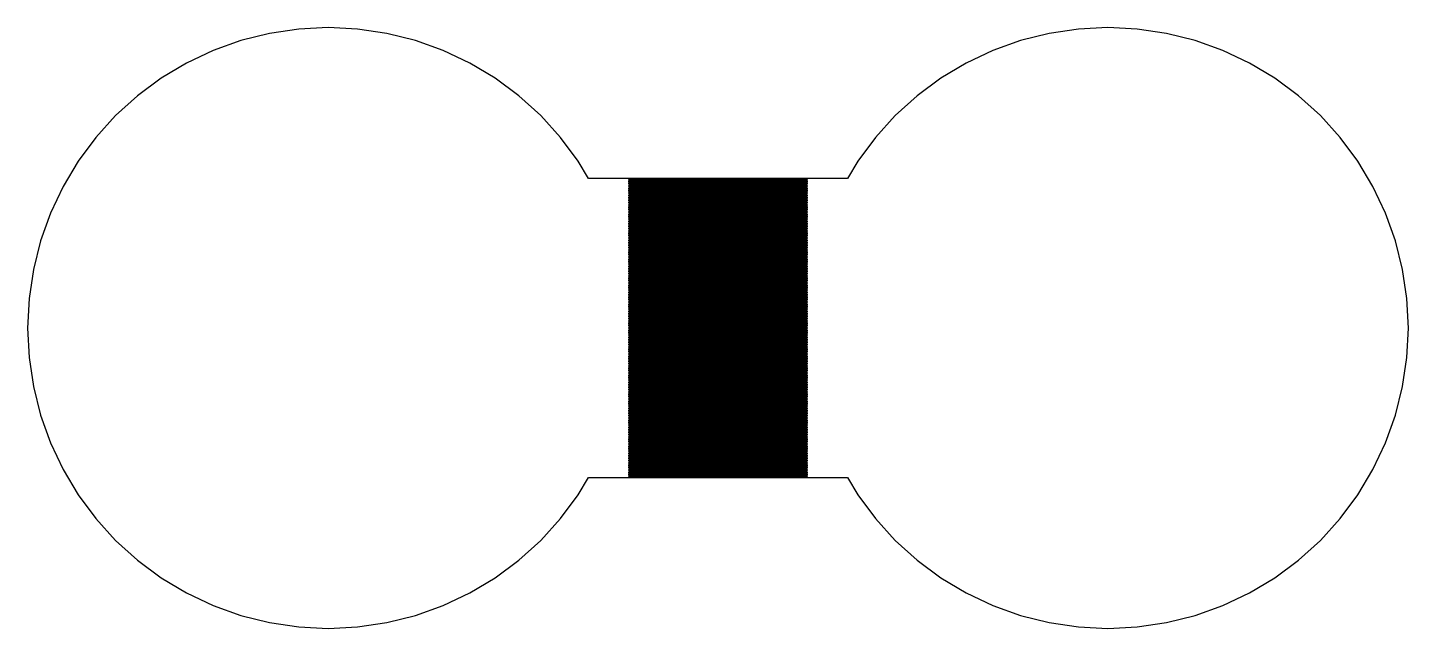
# Model space of a CAD drawing. Extents: x 0 to 105, y -4 to 66.
# Drawn here: x -0.47 to 15.47, y 41.03 to 47.97 of the extents above; entities that cross this region are included whole.
import ezdxf

# ---------------------------------------------------------------- set-up
doc = ezdxf.new("R2010")
doc.units = 0

msp = doc.modelspace()

# ---------------------------------------------------------------- linework, layer by layer
for p, q in [((1.99272, 47.8206), (1.67209, 47.7059)), ((2.32304, 47.9033), (1.99272, 47.8206)), ((2.65988, 47.9533), (2.32304, 47.9033)), ((3, 47.97), (2.65988, 47.9533)), ((3.34013, 47.9533), (3, 47.97)), ((3.67697, 47.9033), (3.34013, 47.9533)), ((4.00729, 47.8206), (3.67697, 47.9033)), ((4.32793, 47.7059), (4.00729, 47.8206)), ((10.9927, 47.8206), (10.6721, 47.7059)), ((11.323, 47.9033), (10.9927, 47.8206)), ((11.6599, 47.9533), (11.323, 47.9033)), ((12, 47.97), (11.6599, 47.9533)), ((12.3401, 47.9533), (12, 47.97)), ((12.677, 47.9033), (12.3401, 47.9533)), ((13.0073, 47.8206), (12.677, 47.9033)), ((13.3279, 47.7059), (13.0073, 47.8206)), ((1.67209, 47.7059), (1.36426, 47.5603)), ((4.63576, 47.5603), (4.32793, 47.7059)), ((10.6721, 47.7059), (10.3642, 47.5603)), ((13.6357, 47.5603), (13.3279, 47.7059)), ((1.36426, 47.5603), (1.07217, 47.3852)), ((4.92784, 47.3852), (4.63576, 47.5603)), ((10.3642, 47.5603), (10.0722, 47.3852)), ((13.9278, 47.3852), (13.6357, 47.5603)), ((1.07217, 47.3852), (0.79866, 47.1823)), ((5.20135, 47.1823), (4.92784, 47.3852)), ((10.0722, 47.3852), (9.79865, 47.1823)), ((14.2013, 47.1823), (13.9278, 47.3852)), ((0.79866, 47.1823), (0.546341, 46.9537)), ((5.45367, 46.9537), (5.20135, 47.1823)), ((9.79865, 47.1823), (9.54633, 46.9537)), ((14.4537, 46.9537), (14.2013, 47.1823)), ((0.546341, 46.9537), (0.317657, 46.7013)), ((5.68236, 46.7013), (5.45367, 46.9537)), ((9.54633, 46.9537), (9.31764, 46.7013)), ((14.6823, 46.7013), (14.4537, 46.9537)), ((0.317657, 46.7013), (0.114807, 46.4278)), ((5.88521, 46.4278), (5.68236, 46.7013)), ((9.31764, 46.7013), (9.11479, 46.4278)), ((14.8852, 46.4278), (14.6823, 46.7013)), ((0.114807, 46.4278), (-0.060257, 46.1357)), ((6.00677, 46.225), (5.88521, 46.4278)), ((9.11479, 46.4278), (8.99323, 46.225)), ((15.0603, 46.1357), (14.8852, 46.4278)), ((-0.060257, 46.1357), (-0.205856, 45.8279)), ((8.99323, 46.225), (6.00677, 46.225)), ((6.47, 46.205), (6.47, 46.215)), ((6.47, 46.215), (8.53, 46.215)), ((8.53, 46.205), (6.47, 46.205)), ((6.47, 46.185), (6.47, 46.195)), ((6.47, 46.195), (8.53, 46.195)), ((8.53, 46.185), (6.47, 46.185)), ((6.47, 46.165), (6.47, 46.175)), ((6.47, 46.175), (8.53, 46.175)), ((8.53, 46.165), (6.47, 46.165)), ((6.47, 46.145), (6.47, 46.155)), ((6.47, 46.155), (8.53, 46.155)), ((8.53, 46.145), (6.47, 46.145)), ((6.47, 46.125), (6.47, 46.135)), ((6.47, 46.135), (8.53, 46.135)), ((8.53, 46.125), (6.47, 46.125)), ((6.47, 46.105), (6.47, 46.115)), ((6.47, 46.115), (8.53, 46.115)), ((8.53, 46.105), (6.47, 46.105)), ((6.47, 46.085), (6.47, 46.095)), ((6.47, 46.095), (8.53, 46.095)), ((8.53, 46.085), (6.47, 46.085)), ((6.47, 46.065), (6.47, 46.075)), ((6.47, 46.075), (8.53, 46.075)), ((8.53, 46.215), (8.53, 46.205)), ((8.53, 46.195), (8.53, 46.185)), ((8.53, 46.175), (8.53, 46.165)), ((8.53, 46.155), (8.53, 46.145)), ((8.53, 46.135), (8.53, 46.125)), ((8.53, 46.115), (8.53, 46.105)), ((8.53, 46.095), (8.53, 46.085)), ((8.53, 46.075), (8.53, 46.065)), ((15.2059, 45.8279), (15.0603, 46.1357)), ((8.53, 46.065), (6.47, 46.065)), ((6.47, 46.045), (6.47, 46.055)), ((6.47, 46.055), (8.53, 46.055)), ((8.53, 46.045), (6.47, 46.045)), ((6.47, 46.025), (6.47, 46.035)), ((6.47, 46.035), (8.53, 46.035)), ((8.53, 46.025), (6.47, 46.025)), ((6.47, 46.005), (6.47, 46.015)), ((6.47, 46.015), (8.53, 46.015)), ((8.53, 46.005), (6.47, 46.005)), ((6.47, 45.985), (6.47, 45.995)), ((6.47, 45.995), (8.53, 45.995)), ((8.53, 45.985), (6.47, 45.985)), ((6.47, 45.965), (6.47, 45.975)), ((6.47, 45.975), (8.53, 45.975)), ((8.53, 45.965), (6.47, 45.965)), ((6.47, 45.945), (6.47, 45.955)), ((6.47, 45.955), (8.53, 45.955)), ((8.53, 45.945), (6.47, 45.945)), ((6.47, 45.925), (6.47, 45.935)), ((6.47, 45.935), (8.53, 45.935)), ((8.53, 45.925), (6.47, 45.925)), ((6.47, 45.905), (6.47, 45.915)), ((6.47, 45.915), (8.53, 45.915)), ((8.53, 46.055), (8.53, 46.045)), ((8.53, 46.035), (8.53, 46.025)), ((8.53, 46.015), (8.53, 46.005)), ((8.53, 45.995), (8.53, 45.985)), ((8.53, 45.975), (8.53, 45.965)), ((8.53, 45.955), (8.53, 45.945)), ((8.53, 45.935), (8.53, 45.925)), ((8.53, 45.915), (8.53, 45.905)), ((-0.205856, 45.8279), (-0.320572, 45.5073)), ((8.53, 45.905), (6.47, 45.905)), ((6.47, 45.885), (6.47, 45.895)), ((6.47, 45.895), (8.53, 45.895)), ((8.53, 45.885), (6.47, 45.885)), ((6.47, 45.865), (6.47, 45.875)), ((6.47, 45.875), (8.53, 45.875)), ((8.53, 45.865), (6.47, 45.865)), ((6.47, 45.845), (6.47, 45.855)), ((6.47, 45.855), (8.53, 45.855)), ((8.53, 45.845), (6.47, 45.845)), ((6.47, 45.825), (6.47, 45.835)), ((6.47, 45.835), (8.53, 45.835)), ((8.53, 45.825), (6.47, 45.825)), ((6.47, 45.805), (6.47, 45.815)), ((6.47, 45.815), (8.53, 45.815)), ((8.53, 45.805), (6.47, 45.805)), ((6.47, 45.785), (6.47, 45.795)), ((6.47, 45.795), (8.53, 45.795)), ((8.53, 45.785), (6.47, 45.785)), ((6.47, 45.765), (6.47, 45.775)), ((6.47, 45.775), (8.53, 45.775)), ((8.53, 45.765), (6.47, 45.765)), ((6.47, 45.745), (6.47, 45.755)), ((6.47, 45.755), (8.53, 45.755)), ((8.53, 45.895), (8.53, 45.885)), ((8.53, 45.875), (8.53, 45.865)), ((8.53, 45.855), (8.53, 45.845)), ((8.53, 45.835), (8.53, 45.825)), ((8.53, 45.815), (8.53, 45.805)), ((8.53, 45.795), (8.53, 45.785)), ((8.53, 45.775), (8.53, 45.765)), ((8.53, 45.755), (8.53, 45.745)), ((15.3206, 45.5073), (15.2059, 45.8279)), ((8.53, 45.745), (6.47, 45.745)), ((6.47, 45.725), (6.47, 45.735)), ((6.47, 45.735), (8.53, 45.735)), ((8.53, 45.725), (6.47, 45.725)), ((6.47, 45.705), (6.47, 45.715)), ((6.47, 45.715), (8.53, 45.715)), ((8.53, 45.705), (6.47, 45.705)), ((6.47, 45.685), (6.47, 45.695)), ((6.47, 45.695), (8.53, 45.695)), ((8.53, 45.685), (6.47, 45.685)), ((6.47, 45.665), (6.47, 45.675)), ((6.47, 45.675), (8.53, 45.675)), ((8.53, 45.665), (6.47, 45.665)), ((6.47, 45.645), (6.47, 45.655)), ((6.47, 45.655), (8.53, 45.655)), ((8.53, 45.645), (6.47, 45.645)), ((6.47, 45.625), (6.47, 45.635)), ((6.47, 45.635), (8.53, 45.635)), ((8.53, 45.625), (6.47, 45.625)), ((6.47, 45.605), (6.47, 45.615)), ((6.47, 45.615), (8.53, 45.615)), ((8.53, 45.605), (6.47, 45.605)), ((6.47, 45.585), (6.47, 45.595)), ((6.47, 45.595), (8.53, 45.595)), ((8.53, 45.735), (8.53, 45.725)), ((8.53, 45.715), (8.53, 45.705)), ((8.53, 45.695), (8.53, 45.685)), ((8.53, 45.675), (8.53, 45.665)), ((8.53, 45.655), (8.53, 45.645)), ((8.53, 45.635), (8.53, 45.625)), ((8.53, 45.615), (8.53, 45.605)), ((8.53, 45.595), (8.53, 45.585)), ((-0.320572, 45.5073), (-0.40332, 45.177)), ((8.53, 45.585), (6.47, 45.585)), ((6.47, 45.565), (6.47, 45.575)), ((6.47, 45.575), (8.53, 45.575)), ((8.53, 45.565), (6.47, 45.565)), ((6.47, 45.545), (6.47, 45.555)), ((6.47, 45.555), (8.53, 45.555)), ((8.53, 45.545), (6.47, 45.545)), ((6.47, 45.525), (6.47, 45.535)), ((6.47, 45.535), (8.53, 45.535)), ((8.53, 45.525), (6.47, 45.525)), ((6.47, 45.505), (6.47, 45.515)), ((6.47, 45.515), (8.53, 45.515)), ((8.53, 45.505), (6.47, 45.505)), ((6.47, 45.485), (6.47, 45.495)), ((6.47, 45.495), (8.53, 45.495)), ((8.53, 45.485), (6.47, 45.485)), ((6.47, 45.465), (6.47, 45.475)), ((6.47, 45.475), (8.53, 45.475)), ((8.53, 45.465), (6.47, 45.465)), ((6.47, 45.445), (6.47, 45.455)), ((6.47, 45.455), (8.53, 45.455)), ((8.53, 45.445), (6.47, 45.445)), ((6.47, 45.425), (6.47, 45.435)), ((6.47, 45.435), (8.53, 45.435)), ((8.53, 45.575), (8.53, 45.565)), ((8.53, 45.555), (8.53, 45.545)), ((8.53, 45.535), (8.53, 45.525)), ((8.53, 45.515), (8.53, 45.505)), ((8.53, 45.495), (8.53, 45.485)), ((8.53, 45.475), (8.53, 45.465)), ((8.53, 45.455), (8.53, 45.445)), ((8.53, 45.435), (8.53, 45.425)), ((15.4033, 45.177), (15.3206, 45.5073)), ((8.53, 45.425), (6.47, 45.425)), ((6.47, 45.405), (6.47, 45.415)), ((6.47, 45.415), (8.53, 45.415)), ((8.53, 45.405), (6.47, 45.405)), ((6.47, 45.385), (6.47, 45.395)), ((6.47, 45.395), (8.53, 45.395)), ((8.53, 45.385), (6.47, 45.385)), ((6.47, 45.365), (6.47, 45.375)), ((6.47, 45.375), (8.53, 45.375)), ((8.53, 45.365), (6.47, 45.365)), ((6.47, 45.345), (6.47, 45.355)), ((6.47, 45.355), (8.53, 45.355)), ((8.53, 45.345), (6.47, 45.345)), ((6.47, 45.325), (6.47, 45.335)), ((6.47, 45.335), (8.53, 45.335)), ((8.53, 45.325), (6.47, 45.325)), ((6.47, 45.305), (6.47, 45.315)), ((6.47, 45.315), (8.53, 45.315)), ((8.53, 45.305), (6.47, 45.305)), ((6.47, 45.285), (6.47, 45.295)), ((6.47, 45.295), (8.53, 45.295)), ((8.53, 45.285), (6.47, 45.285)), ((6.47, 45.265), (6.47, 45.275)), ((6.47, 45.275), (8.53, 45.275)), ((8.53, 45.415), (8.53, 45.405)), ((8.53, 45.395), (8.53, 45.385)), ((8.53, 45.375), (8.53, 45.365)), ((8.53, 45.355), (8.53, 45.345)), ((8.53, 45.335), (8.53, 45.325)), ((8.53, 45.315), (8.53, 45.305)), ((8.53, 45.295), (8.53, 45.285)), ((8.53, 45.275), (8.53, 45.265)), ((-0.40332, 45.177), (-0.453278, 44.8401)), ((8.53, 45.265), (6.47, 45.265)), ((6.47, 45.245), (6.47, 45.255)), ((6.47, 45.255), (8.53, 45.255)), ((8.53, 45.245), (6.47, 45.245)), ((6.47, 45.225), (6.47, 45.235)), ((6.47, 45.235), (8.53, 45.235)), ((8.53, 45.225), (6.47, 45.225)), ((6.47, 45.205), (6.47, 45.215)), ((6.47, 45.215), (8.53, 45.215)), ((8.53, 45.205), (6.47, 45.205)), ((6.47, 45.185), (6.47, 45.195)), ((6.47, 45.195), (8.53, 45.195)), ((8.53, 45.185), (6.47, 45.185)), ((6.47, 45.165), (6.47, 45.175)), ((6.47, 45.175), (8.53, 45.175)), ((8.53, 45.165), (6.47, 45.165)), ((6.47, 45.145), (6.47, 45.155)), ((6.47, 45.155), (8.53, 45.155)), ((8.53, 45.145), (6.47, 45.145)), ((6.47, 45.125), (6.47, 45.135)), ((6.47, 45.135), (8.53, 45.135)), ((8.53, 45.125), (6.47, 45.125)), ((6.47, 45.105), (6.47, 45.115)), ((6.47, 45.115), (8.53, 45.115)), ((8.53, 45.255), (8.53, 45.245)), ((8.53, 45.235), (8.53, 45.225)), ((8.53, 45.215), (8.53, 45.205)), ((8.53, 45.195), (8.53, 45.185)), ((8.53, 45.175), (8.53, 45.165)), ((8.53, 45.155), (8.53, 45.145)), ((8.53, 45.135), (8.53, 45.125)), ((8.53, 45.115), (8.53, 45.105)), ((15.4533, 44.8401), (15.4033, 45.177)), ((8.53, 45.105), (6.47, 45.105)), ((6.47, 45.085), (6.47, 45.095)), ((6.47, 45.095), (8.53, 45.095)), ((8.53, 45.085), (6.47, 45.085)), ((6.47, 45.065), (6.47, 45.075)), ((6.47, 45.075), (8.53, 45.075)), ((8.53, 45.065), (6.47, 45.065)), ((6.47, 45.045), (6.47, 45.055)), ((6.47, 45.055), (8.53, 45.055)), ((8.53, 45.045), (6.47, 45.045)), ((6.47, 45.025), (6.47, 45.035)), ((6.47, 45.035), (8.53, 45.035)), ((8.53, 45.025), (6.47, 45.025)), ((6.47, 45.005), (6.47, 45.015)), ((6.47, 45.015), (8.53, 45.015)), ((8.53, 45.005), (6.47, 45.005)), ((6.47, 44.985), (6.47, 44.995)), ((6.47, 44.995), (8.53, 44.995)), ((8.53, 44.985), (6.47, 44.985)), ((6.47, 44.965), (6.47, 44.975)), ((6.47, 44.975), (8.53, 44.975)), ((8.53, 44.965), (6.47, 44.965)), ((6.47, 44.945), (6.47, 44.955)), ((6.47, 44.955), (8.53, 44.955)), ((8.53, 45.095), (8.53, 45.085)), ((8.53, 45.075), (8.53, 45.065)), ((8.53, 45.055), (8.53, 45.045)), ((8.53, 45.035), (8.53, 45.025)), ((8.53, 45.015), (8.53, 45.005)), ((8.53, 44.995), (8.53, 44.985)), ((8.53, 44.975), (8.53, 44.965)), ((8.53, 44.955), (8.53, 44.945)), ((-0.453278, 44.8401), (-0.469986, 44.5)), ((8.53, 44.945), (6.47, 44.945)), ((6.47, 44.925), (6.47, 44.935)), ((6.47, 44.935), (8.53, 44.935)), ((8.53, 44.925), (6.47, 44.925)), ((6.47, 44.905), (6.47, 44.915)), ((6.47, 44.915), (8.53, 44.915)), ((8.53, 44.905), (6.47, 44.905)), ((6.47, 44.885), (6.47, 44.895)), ((6.47, 44.895), (8.53, 44.895)), ((8.53, 44.885), (6.47, 44.885)), ((6.47, 44.865), (6.47, 44.875)), ((6.47, 44.875), (8.53, 44.875)), ((8.53, 44.865), (6.47, 44.865)), ((6.47, 44.845), (6.47, 44.855)), ((6.47, 44.855), (8.53, 44.855)), ((8.53, 44.845), (6.47, 44.845)), ((6.47, 44.825), (6.47, 44.835)), ((6.47, 44.835), (8.53, 44.835)), ((8.53, 44.825), (6.47, 44.825)), ((6.47, 44.805), (6.47, 44.815)), ((6.47, 44.815), (8.53, 44.815)), ((8.53, 44.805), (6.47, 44.805)), ((6.47, 44.785), (6.47, 44.795)), ((6.47, 44.795), (8.53, 44.795)), ((8.53, 44.935), (8.53, 44.925)), ((8.53, 44.915), (8.53, 44.905)), ((8.53, 44.895), (8.53, 44.885)), ((8.53, 44.875), (8.53, 44.865)), ((8.53, 44.855), (8.53, 44.845)), ((8.53, 44.835), (8.53, 44.825)), ((8.53, 44.815), (8.53, 44.805)), ((8.53, 44.795), (8.53, 44.785)), ((15.47, 44.5), (15.4533, 44.8401)), ((8.53, 44.785), (6.47, 44.785)), ((6.47, 44.765), (6.47, 44.775)), ((6.47, 44.775), (8.53, 44.775)), ((8.53, 44.765), (6.47, 44.765)), ((6.47, 44.745), (6.47, 44.755)), ((6.47, 44.755), (8.53, 44.755)), ((8.53, 44.745), (6.47, 44.745)), ((6.47, 44.725), (6.47, 44.735)), ((6.47, 44.735), (8.53, 44.735)), ((8.53, 44.725), (6.47, 44.725)), ((6.47, 44.705), (6.47, 44.715)), ((6.47, 44.715), (8.53, 44.715)), ((8.53, 44.705), (6.47, 44.705)), ((6.47, 44.685), (6.47, 44.695)), ((6.47, 44.695), (8.53, 44.695)), ((8.53, 44.685), (6.47, 44.685)), ((6.47, 44.665), (6.47, 44.675)), ((6.47, 44.675), (8.53, 44.675)), ((8.53, 44.665), (6.47, 44.665)), ((6.47, 44.645), (6.47, 44.655)), ((6.47, 44.655), (8.53, 44.655)), ((8.53, 44.645), (6.47, 44.645)), ((6.47, 44.625), (6.47, 44.635)), ((6.47, 44.635), (8.53, 44.635)), ((8.53, 44.775), (8.53, 44.765)), ((8.53, 44.755), (8.53, 44.745)), ((8.53, 44.735), (8.53, 44.725)), ((8.53, 44.715), (8.53, 44.705)), ((8.53, 44.695), (8.53, 44.685)), ((8.53, 44.675), (8.53, 44.665)), ((8.53, 44.655), (8.53, 44.645)), ((8.53, 44.635), (8.53, 44.625)), ((-0.469986, 44.5), (-0.453278, 44.1599)), ((8.53, 44.625), (6.47, 44.625)), ((6.47, 44.605), (6.47, 44.615)), ((6.47, 44.615), (8.53, 44.615)), ((8.53, 44.605), (6.47, 44.605)), ((6.47, 44.585), (6.47, 44.595)), ((6.47, 44.595), (8.53, 44.595)), ((8.53, 44.585), (6.47, 44.585)), ((6.47, 44.565), (6.47, 44.575)), ((6.47, 44.575), (8.53, 44.575)), ((8.53, 44.565), (6.47, 44.565)), ((6.47, 44.545), (6.47, 44.555)), ((6.47, 44.555), (8.53, 44.555)), ((8.53, 44.545), (6.47, 44.545)), ((6.47, 44.525), (6.47, 44.535)), ((6.47, 44.535), (8.53, 44.535)), ((8.53, 44.525), (6.47, 44.525)), ((6.47, 44.505), (6.47, 44.515)), ((6.47, 44.515), (8.53, 44.515)), ((8.53, 44.505), (6.47, 44.505)), ((6.47, 44.485), (6.47, 44.495)), ((6.47, 44.495), (8.53, 44.495)), ((8.53, 44.485), (6.47, 44.485)), ((6.47, 44.465), (6.47, 44.475)), ((6.47, 44.475), (8.53, 44.475)), ((8.53, 44.615), (8.53, 44.605)), ((8.53, 44.595), (8.53, 44.585)), ((8.53, 44.575), (8.53, 44.565)), ((8.53, 44.555), (8.53, 44.545)), ((8.53, 44.535), (8.53, 44.525)), ((8.53, 44.515), (8.53, 44.505)), ((8.53, 44.495), (8.53, 44.485)), ((8.53, 44.475), (8.53, 44.465)), ((15.4533, 44.1599), (15.47, 44.5)), ((8.53, 44.465), (6.47, 44.465)), ((6.47, 44.445), (6.47, 44.455)), ((6.47, 44.455), (8.53, 44.455)), ((8.53, 44.445), (6.47, 44.445)), ((6.47, 44.425), (6.47, 44.435)), ((6.47, 44.435), (8.53, 44.435)), ((8.53, 44.425), (6.47, 44.425)), ((6.47, 44.405), (6.47, 44.415)), ((6.47, 44.415), (8.53, 44.415)), ((8.53, 44.405), (6.47, 44.405)), ((6.47, 44.385), (6.47, 44.395)), ((6.47, 44.395), (8.53, 44.395)), ((8.53, 44.385), (6.47, 44.385)), ((6.47, 44.365), (6.47, 44.375)), ((6.47, 44.375), (8.53, 44.375)), ((8.53, 44.365), (6.47, 44.365)), ((6.47, 44.345), (6.47, 44.355)), ((6.47, 44.355), (8.53, 44.355)), ((8.53, 44.345), (6.47, 44.345)), ((6.47, 44.325), (6.47, 44.335)), ((6.47, 44.335), (8.53, 44.335)), ((8.53, 44.325), (6.47, 44.325)), ((6.47, 44.305), (6.47, 44.315)), ((6.47, 44.315), (8.53, 44.315)), ((8.53, 44.455), (8.53, 44.445)), ((8.53, 44.435), (8.53, 44.425)), ((8.53, 44.415), (8.53, 44.405)), ((8.53, 44.395), (8.53, 44.385)), ((8.53, 44.375), (8.53, 44.365)), ((8.53, 44.355), (8.53, 44.345)), ((8.53, 44.335), (8.53, 44.325)), ((8.53, 44.315), (8.53, 44.305)), ((-0.453278, 44.1599), (-0.40332, 43.823)), ((8.53, 44.305), (6.47, 44.305)), ((6.47, 44.285), (6.47, 44.295)), ((6.47, 44.295), (8.53, 44.295)), ((8.53, 44.285), (6.47, 44.285)), ((6.47, 44.265), (6.47, 44.275)), ((6.47, 44.275), (8.53, 44.275)), ((8.53, 44.265), (6.47, 44.265)), ((6.47, 44.245), (6.47, 44.255)), ((6.47, 44.255), (8.53, 44.255)), ((8.53, 44.245), (6.47, 44.245)), ((6.47, 44.225), (6.47, 44.235)), ((6.47, 44.235), (8.53, 44.235)), ((8.53, 44.225), (6.47, 44.225)), ((6.47, 44.205), (6.47, 44.215)), ((6.47, 44.215), (8.53, 44.215)), ((8.53, 44.205), (6.47, 44.205)), ((6.47, 44.185), (6.47, 44.195)), ((6.47, 44.195), (8.53, 44.195)), ((8.53, 44.185), (6.47, 44.185)), ((6.47, 44.165), (6.47, 44.175)), ((6.47, 44.175), (8.53, 44.175)), ((8.53, 44.165), (6.47, 44.165)), ((6.47, 44.145), (6.47, 44.155)), ((6.47, 44.155), (8.53, 44.155)), ((8.53, 44.295), (8.53, 44.285)), ((8.53, 44.275), (8.53, 44.265)), ((8.53, 44.255), (8.53, 44.245)), ((8.53, 44.235), (8.53, 44.225)), ((8.53, 44.215), (8.53, 44.205)), ((8.53, 44.195), (8.53, 44.185)), ((8.53, 44.175), (8.53, 44.165)), ((8.53, 44.155), (8.53, 44.145)), ((15.4033, 43.823), (15.4533, 44.1599)), ((8.53, 44.145), (6.47, 44.145)), ((6.47, 44.125), (6.47, 44.135)), ((6.47, 44.135), (8.53, 44.135)), ((8.53, 44.125), (6.47, 44.125)), ((6.47, 44.105), (6.47, 44.115)), ((6.47, 44.115), (8.53, 44.115)), ((8.53, 44.105), (6.47, 44.105)), ((6.47, 44.085), (6.47, 44.095)), ((6.47, 44.095), (8.53, 44.095)), ((8.53, 44.085), (6.47, 44.085)), ((6.47, 44.065), (6.47, 44.075)), ((6.47, 44.075), (8.53, 44.075)), ((8.53, 44.065), (6.47, 44.065)), ((6.47, 44.045), (6.47, 44.055)), ((6.47, 44.055), (8.53, 44.055)), ((8.53, 44.045), (6.47, 44.045)), ((6.47, 44.025), (6.47, 44.035)), ((6.47, 44.035), (8.53, 44.035)), ((8.53, 44.025), (6.47, 44.025)), ((6.47, 44.005), (6.47, 44.015)), ((6.47, 44.015), (8.53, 44.015)), ((8.53, 44.005), (6.47, 44.005)), ((6.47, 43.985), (6.47, 43.995)), ((6.47, 43.995), (8.53, 43.995)), ((8.53, 44.135), (8.53, 44.125)), ((8.53, 44.115), (8.53, 44.105)), ((8.53, 44.095), (8.53, 44.085)), ((8.53, 44.075), (8.53, 44.065)), ((8.53, 44.055), (8.53, 44.045)), ((8.53, 44.035), (8.53, 44.025)), ((8.53, 44.015), (8.53, 44.005)), ((8.53, 43.995), (8.53, 43.985)), ((8.53, 43.985), (6.47, 43.985)), ((6.47, 43.965), (6.47, 43.975)), ((6.47, 43.975), (8.53, 43.975)), ((8.53, 43.965), (6.47, 43.965)), ((6.47, 43.945), (6.47, 43.955)), ((6.47, 43.955), (8.53, 43.955)), ((8.53, 43.945), (6.47, 43.945)), ((6.47, 43.925), (6.47, 43.935)), ((6.47, 43.935), (8.53, 43.935)), ((8.53, 43.925), (6.47, 43.925)), ((6.47, 43.905), (6.47, 43.915)), ((6.47, 43.915), (8.53, 43.915)), ((8.53, 43.905), (6.47, 43.905)), ((6.47, 43.885), (6.47, 43.895)), ((6.47, 43.895), (8.53, 43.895)), ((8.53, 43.885), (6.47, 43.885)), ((6.47, 43.865), (6.47, 43.875)), ((6.47, 43.875), (8.53, 43.875)), ((8.53, 43.865), (6.47, 43.865)), ((6.47, 43.845), (6.47, 43.855)), ((6.47, 43.855), (8.53, 43.855)), ((8.53, 43.845), (6.47, 43.845)), ((6.47, 43.825), (6.47, 43.835)), ((6.47, 43.835), (8.53, 43.835)), ((8.53, 43.975), (8.53, 43.965)), ((8.53, 43.955), (8.53, 43.945)), ((8.53, 43.935), (8.53, 43.925)), ((8.53, 43.915), (8.53, 43.905)), ((8.53, 43.895), (8.53, 43.885)), ((8.53, 43.875), (8.53, 43.865)), ((8.53, 43.855), (8.53, 43.845)), ((8.53, 43.835), (8.53, 43.825)), ((-0.40332, 43.823), (-0.320572, 43.4927)), ((8.53, 43.825), (6.47, 43.825)), ((6.47, 43.805), (6.47, 43.815)), ((6.47, 43.815), (8.53, 43.815)), ((8.53, 43.805), (6.47, 43.805)), ((6.47, 43.785), (6.47, 43.795)), ((6.47, 43.795), (8.53, 43.795)), ((8.53, 43.785), (6.47, 43.785)), ((6.47, 43.765), (6.47, 43.775)), ((6.47, 43.775), (8.53, 43.775)), ((8.53, 43.765), (6.47, 43.765)), ((6.47, 43.745), (6.47, 43.755)), ((6.47, 43.755), (8.53, 43.755)), ((8.53, 43.745), (6.47, 43.745)), ((6.47, 43.725), (6.47, 43.735)), ((6.47, 43.735), (8.53, 43.735)), ((8.53, 43.725), (6.47, 43.725)), ((6.47, 43.705), (6.47, 43.715)), ((6.47, 43.715), (8.53, 43.715)), ((8.53, 43.705), (6.47, 43.705)), ((6.47, 43.685), (6.47, 43.695)), ((6.47, 43.695), (8.53, 43.695)), ((8.53, 43.685), (6.47, 43.685)), ((8.53, 43.815), (8.53, 43.805)), ((8.53, 43.795), (8.53, 43.785)), ((8.53, 43.775), (8.53, 43.765)), ((8.53, 43.755), (8.53, 43.745)), ((8.53, 43.735), (8.53, 43.725)), ((8.53, 43.715), (8.53, 43.705)), ((8.53, 43.695), (8.53, 43.685)), ((15.3206, 43.4927), (15.4033, 43.823)), ((6.47, 43.665), (6.47, 43.675)), ((6.47, 43.675), (8.53, 43.675)), ((8.53, 43.665), (6.47, 43.665)), ((6.47, 43.645), (6.47, 43.655)), ((6.47, 43.655), (8.53, 43.655)), ((8.53, 43.645), (6.47, 43.645)), ((6.47, 43.625), (6.47, 43.635)), ((6.47, 43.635), (8.53, 43.635)), ((8.53, 43.625), (6.47, 43.625)), ((6.47, 43.605), (6.47, 43.615)), ((6.47, 43.615), (8.53, 43.615)), ((8.53, 43.605), (6.47, 43.605)), ((6.47, 43.585), (6.47, 43.595)), ((6.47, 43.595), (8.53, 43.595)), ((8.53, 43.585), (6.47, 43.585)), ((6.47, 43.565), (6.47, 43.575)), ((6.47, 43.575), (8.53, 43.575)), ((8.53, 43.565), (6.47, 43.565)), ((6.47, 43.545), (6.47, 43.555)), ((6.47, 43.555), (8.53, 43.555)), ((8.53, 43.545), (6.47, 43.545)), ((6.47, 43.525), (6.47, 43.535)), ((6.47, 43.535), (8.53, 43.535)), ((8.53, 43.525), (6.47, 43.525)), ((8.53, 43.675), (8.53, 43.665)), ((8.53, 43.655), (8.53, 43.645)), ((8.53, 43.635), (8.53, 43.625)), ((8.53, 43.615), (8.53, 43.605)), ((8.53, 43.595), (8.53, 43.585)), ((8.53, 43.575), (8.53, 43.565)), ((8.53, 43.555), (8.53, 43.545)), ((8.53, 43.535), (8.53, 43.525)), ((-0.320572, 43.4927), (-0.205856, 43.1721)), ((6.47, 43.505), (6.47, 43.515)), ((6.47, 43.515), (8.53, 43.515)), ((8.53, 43.505), (6.47, 43.505)), ((6.47, 43.485), (6.47, 43.495)), ((6.47, 43.495), (8.53, 43.495)), ((8.53, 43.485), (6.47, 43.485)), ((6.47, 43.465), (6.47, 43.475)), ((6.47, 43.475), (8.53, 43.475)), ((8.53, 43.465), (6.47, 43.465)), ((6.47, 43.445), (6.47, 43.455)), ((6.47, 43.455), (8.53, 43.455)), ((8.53, 43.445), (6.47, 43.445)), ((6.47, 43.425), (6.47, 43.435)), ((6.47, 43.435), (8.53, 43.435)), ((8.53, 43.425), (6.47, 43.425)), ((6.47, 43.405), (6.47, 43.415)), ((6.47, 43.415), (8.53, 43.415)), ((8.53, 43.405), (6.47, 43.405)), ((6.47, 43.385), (6.47, 43.395)), ((6.47, 43.395), (8.53, 43.395)), ((8.53, 43.385), (6.47, 43.385)), ((6.47, 43.365), (6.47, 43.375)), ((6.47, 43.375), (8.53, 43.375)), ((8.53, 43.365), (6.47, 43.365)), ((8.53, 43.515), (8.53, 43.505)), ((8.53, 43.495), (8.53, 43.485)), ((8.53, 43.475), (8.53, 43.465)), ((8.53, 43.455), (8.53, 43.445)), ((8.53, 43.435), (8.53, 43.425)), ((8.53, 43.415), (8.53, 43.405)), ((8.53, 43.395), (8.53, 43.385)), ((8.53, 43.375), (8.53, 43.365)), ((15.2059, 43.1721), (15.3206, 43.4927)), ((6.47, 43.345), (6.47, 43.355)), ((6.47, 43.355), (8.53, 43.355)), ((8.53, 43.345), (6.47, 43.345)), ((6.47, 43.325), (6.47, 43.335)), ((6.47, 43.335), (8.53, 43.335)), ((8.53, 43.325), (6.47, 43.325)), ((6.47, 43.305), (6.47, 43.315)), ((6.47, 43.315), (8.53, 43.315)), ((8.53, 43.305), (6.47, 43.305)), ((6.47, 43.285), (6.47, 43.295)), ((6.47, 43.295), (8.53, 43.295)), ((8.53, 43.285), (6.47, 43.285)), ((6.47, 43.265), (6.47, 43.275)), ((6.47, 43.275), (8.53, 43.275)), ((8.53, 43.265), (6.47, 43.265)), ((6.47, 43.245), (6.47, 43.255)), ((6.47, 43.255), (8.53, 43.255)), ((8.53, 43.245), (6.47, 43.245)), ((6.47, 43.225), (6.47, 43.235)), ((6.47, 43.235), (8.53, 43.235)), ((8.53, 43.225), (6.47, 43.225)), ((6.47, 43.205), (6.47, 43.215)), ((6.47, 43.215), (8.53, 43.215)), ((8.53, 43.205), (6.47, 43.205)), ((8.53, 43.355), (8.53, 43.345)), ((8.53, 43.335), (8.53, 43.325)), ((8.53, 43.315), (8.53, 43.305)), ((8.53, 43.295), (8.53, 43.285)), ((8.53, 43.275), (8.53, 43.265)), ((8.53, 43.255), (8.53, 43.245)), ((8.53, 43.235), (8.53, 43.225)), ((8.53, 43.215), (8.53, 43.205)), ((-0.205856, 43.1721), (-0.060257, 42.8643)), ((6.47, 43.185), (6.47, 43.195)), ((6.47, 43.195), (8.53, 43.195)), ((8.53, 43.185), (6.47, 43.185)), ((6.47, 43.165), (6.47, 43.175)), ((6.47, 43.175), (8.53, 43.175)), ((8.53, 43.165), (6.47, 43.165)), ((6.47, 43.145), (6.47, 43.155)), ((6.47, 43.155), (8.53, 43.155)), ((8.53, 43.145), (6.47, 43.145)), ((6.47, 43.125), (6.47, 43.135)), ((6.47, 43.135), (8.53, 43.135)), ((8.53, 43.125), (6.47, 43.125)), ((6.47, 43.105), (6.47, 43.115)), ((6.47, 43.115), (8.53, 43.115)), ((8.53, 43.105), (6.47, 43.105)), ((6.47, 43.085), (6.47, 43.095)), ((6.47, 43.095), (8.53, 43.095)), ((8.53, 43.085), (6.47, 43.085)), ((6.47, 43.065), (6.47, 43.075)), ((6.47, 43.075), (8.53, 43.075)), ((8.53, 43.065), (6.47, 43.065)), ((6.47, 43.045), (6.47, 43.055)), ((6.47, 43.055), (8.53, 43.055)), ((8.53, 43.045), (6.47, 43.045)), ((8.53, 43.195), (8.53, 43.185)), ((8.53, 43.175), (8.53, 43.165)), ((8.53, 43.155), (8.53, 43.145)), ((8.53, 43.135), (8.53, 43.125)), ((8.53, 43.115), (8.53, 43.105)), ((8.53, 43.095), (8.53, 43.085)), ((8.53, 43.075), (8.53, 43.065)), ((8.53, 43.055), (8.53, 43.045)), ((15.0603, 42.8643), (15.2059, 43.1721)), ((6.47, 43.025), (6.47, 43.035)), ((6.47, 43.035), (8.53, 43.035)), ((8.53, 43.025), (6.47, 43.025)), ((6.47, 43.005), (6.47, 43.015)), ((6.47, 43.015), (8.53, 43.015)), ((8.53, 43.005), (6.47, 43.005)), ((6.47, 42.985), (6.47, 42.995)), ((6.47, 42.995), (8.53, 42.995)), ((8.53, 42.985), (6.47, 42.985)), ((6.47, 42.965), (6.47, 42.975)), ((6.47, 42.975), (8.53, 42.975)), ((8.53, 42.965), (6.47, 42.965)), ((6.47, 42.945), (6.47, 42.955)), ((6.47, 42.955), (8.53, 42.955)), ((8.53, 42.945), (6.47, 42.945)), ((6.47, 42.925), (6.47, 42.935)), ((6.47, 42.935), (8.53, 42.935)), ((8.53, 42.925), (6.47, 42.925)), ((6.47, 42.905), (6.47, 42.915)), ((6.47, 42.915), (8.53, 42.915)), ((8.53, 42.905), (6.47, 42.905)), ((6.47, 42.885), (6.47, 42.895)), ((6.47, 42.895), (8.53, 42.895)), ((8.53, 42.885), (6.47, 42.885)), ((8.53, 43.035), (8.53, 43.025)), ((8.53, 43.015), (8.53, 43.005)), ((8.53, 42.995), (8.53, 42.985)), ((8.53, 42.975), (8.53, 42.965)), ((8.53, 42.955), (8.53, 42.945)), ((8.53, 42.935), (8.53, 42.925)), ((8.53, 42.915), (8.53, 42.905)), ((8.53, 42.895), (8.53, 42.885)), ((-0.060257, 42.8643), (0.114807, 42.5722)), ((5.88521, 42.5722), (6.00677, 42.775)), ((6.00677, 42.775), (8.99323, 42.775)), ((6.47, 42.865), (6.47, 42.875)), ((6.47, 42.875), (8.53, 42.875)), ((8.53, 42.865), (6.47, 42.865)), ((6.47, 42.845), (6.47, 42.855)), ((6.47, 42.855), (8.53, 42.855)), ((8.53, 42.845), (6.47, 42.845)), ((6.47, 42.825), (6.47, 42.835)), ((6.47, 42.835), (8.53, 42.835)), ((8.53, 42.825), (6.47, 42.825)), ((6.47, 42.805), (6.47, 42.815)), ((6.47, 42.815), (8.53, 42.815)), ((8.53, 42.805), (6.47, 42.805)), ((6.47, 42.785), (6.47, 42.795)), ((6.47, 42.795), (8.53, 42.795)), ((8.53, 42.785), (6.47, 42.785)), ((8.53, 42.875), (8.53, 42.865)), ((8.53, 42.855), (8.53, 42.845)), ((8.53, 42.835), (8.53, 42.825)), ((8.53, 42.815), (8.53, 42.805)), ((8.53, 42.795), (8.53, 42.785)), ((8.99323, 42.775), (9.11479, 42.5722)), ((14.8852, 42.5722), (15.0603, 42.8643)), ((0.114807, 42.5722), (0.317657, 42.2987)), ((5.68236, 42.2987), (5.88521, 42.5722)), ((9.11479, 42.5722), (9.31764, 42.2987)), ((14.6823, 42.2987), (14.8852, 42.5722)), ((0.317657, 42.2987), (0.546341, 42.0463)), ((5.45367, 42.0463), (5.68236, 42.2987)), ((9.31764, 42.2987), (9.54633, 42.0463)), ((14.4537, 42.0463), (14.6823, 42.2987)), ((0.546341, 42.0463), (0.79866, 41.8177)), ((5.20135, 41.8177), (5.45367, 42.0463)), ((9.54633, 42.0463), (9.79865, 41.8177)), ((14.2013, 41.8177), (14.4537, 42.0463)), ((0.79866, 41.8177), (1.07217, 41.6148)), ((4.92784, 41.6148), (5.20135, 41.8177)), ((9.79865, 41.8177), (10.0722, 41.6148)), ((13.9278, 41.6148), (14.2013, 41.8177)), ((1.07217, 41.6148), (1.36426, 41.4397)), ((4.63576, 41.4397), (4.92784, 41.6148)), ((10.0722, 41.6148), (10.3642, 41.4397)), ((13.6357, 41.4397), (13.9278, 41.6148)), ((1.36426, 41.4397), (1.67209, 41.2941)), ((1.67209, 41.2941), (1.99272, 41.1794)), ((4.00729, 41.1794), (4.32793, 41.2941)), ((4.32793, 41.2941), (4.63576, 41.4397)), ((10.3642, 41.4397), (10.6721, 41.2941)), ((10.6721, 41.2941), (10.9927, 41.1794)), ((13.0073, 41.1794), (13.3279, 41.2941)), ((13.3279, 41.2941), (13.6357, 41.4397)), ((1.99272, 41.1794), (2.32304, 41.0967)), ((3.67697, 41.0967), (4.00729, 41.1794)), ((10.9927, 41.1794), (11.323, 41.0967)), ((12.677, 41.0967), (13.0073, 41.1794)), ((2.32304, 41.0967), (2.65988, 41.0467)), ((2.65988, 41.0467), (3, 41.03)), ((3, 41.03), (3.34013, 41.0467)), ((3.34013, 41.0467), (3.67697, 41.0967)), ((11.323, 41.0967), (11.6599, 41.0467)), ((11.6599, 41.0467), (12, 41.03)), ((12, 41.03), (12.3401, 41.0467)), ((12.3401, 41.0467), (12.677, 41.0967))]:
    msp.add_line(p, q)

doc.saveas('drawing.dxf')
